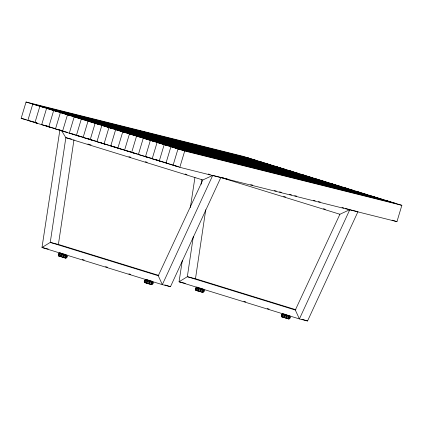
<?xml version="1.0" encoding="UTF-8"?>
<svg xmlns="http://www.w3.org/2000/svg" width="423" height="423" viewBox="0 0 423 423"><rect width="100%" height="100%" fill="white"/><g stroke="black" fill="none" stroke-linecap="round" stroke-linejoin="round"><path stroke-width="0.63" d="M60.843 256.724L60.912 255.555L61.821 253.462L59.585 252.711L59.373 253.409L58.538 253.726L58.258 254.667L58.607 255.973L65.94 258.189L66.95 257.29L67.231 256.343L66.707 255.624L59.373 253.409M146.813 283.262L146.876 282.093L147.791 280L146.072 279.45L145.861 280.153L145.121 280.502L144.507 280.264L144.222 281.205L144.571 282.511L151.905 284.727L152.915 283.828L153.2 282.887L152.677 282.162L145.343 279.947L144.507 280.264M197.916 291.019L198.265 288.904L198.895 287.751L196.653 287.005L196.446 287.703L195.611 288.015L195.326 288.962L195.675 290.268L203.008 292.478L204.018 291.584L204.304 290.638L203.78 289.914L196.446 287.703M283.881 317.557L284.23 315.442L284.864 314.294L283.14 313.744L282.929 314.442L282.194 314.797L281.581 314.553L281.295 315.5L281.644 316.806L288.978 319.021L289.988 318.122L290.268 317.176L289.744 316.457L282.411 314.241L281.581 314.553M158.868 275.452L58.406 244.441L73.977 139.712M193.332 236.367L187.336 276.7L179.056 281.787L182.329 260.288M201.068 184.328L201.745 179.775M295.941 309.747L195.479 278.736L205.726 209.782M59.844 130.231L41.988 247.492L162.342 284.642L170.485 286.683L220.875 177.417L212.732 175.381L202.844 179.971L158.26 275.743L162.342 284.642L212.732 175.381M190.366 207.519L194.929 177.554M21.15 118.345L26.046 102.022L243.188 156.351L401.85 205.329L396.954 221.652L179.812 167.323L21.15 118.345L26.274 119.624M60.103 252.912L59.892 253.61L59.151 253.964L58.538 253.726M65.057 257.967L65.903 257.031L66.036 254.704L64.09 254.144L63.112 257.406M66.707 255.624L66.919 254.921M145.343 279.947L145.554 279.249M179.812 167.323L184.708 151.006L401.85 205.329M152.677 282.162L152.883 281.459M197.171 287.206L196.965 287.904L196.224 288.259L195.611 288.015M202.617 288.856L201.158 288.438L200.179 291.701M203.103 288.994L202.971 291.325L202.125 292.261M203.78 289.914L203.986 289.216M282.411 314.241L282.622 313.543M287.127 314.976L286.149 318.239M289.073 315.537L288.941 317.863L288.095 318.799M289.744 316.457L289.956 315.754M195.479 278.736L187.336 276.7L295.328 310.038L299.41 318.937L307.553 320.978L357.948 211.712L349.805 209.676L299.41 318.937L179.056 281.787L185.322 283.352M295.328 310.038L339.912 214.265L349.805 209.676M149.076 283.944L150.059 280.682L152.005 281.242L151.868 283.569L151.022 284.505M249.903 158.424L32.761 104.1L27.865 120.418L33.253 121.766M256.999 160.613L39.857 106.289L34.961 122.607L37.224 123.172M263.719 162.691L46.578 108.362L41.681 124.685L43.939 125.25M270.815 164.88L53.673 110.551L48.777 126.874L55.186 128.476M277.53 166.953L60.389 112.624L55.492 128.946L62.155 130.612M284.626 169.142L67.484 114.818L62.588 131.135L67.336 132.325M291.347 171.215L74.199 116.891L69.309 133.208L71.566 133.774M298.442 173.409L81.301 119.08L76.404 135.402L82.813 137.004M305.157 175.482L88.016 121.152L83.12 137.475L89.782 139.141M312.253 177.671L95.112 123.347L90.215 139.664L96.238 141.171M318.968 179.743L101.827 125.42L96.93 141.737L101.679 142.926M326.07 181.938L108.928 127.609L104.032 143.931L108.515 145.052M332.785 184.01L115.643 129.681L110.747 146.004L116.769 147.511M339.88 186.199L122.739 131.876L117.843 148.193L123.865 149.7M346.596 188.272L129.454 133.948L124.558 150.265L130.58 151.772M353.691 190.466L136.55 136.137L131.653 152.46L137.422 153.903M360.412 192.539L143.27 138.21L138.374 154.532L141.197 155.241M367.508 194.728L150.366 140.404L145.47 156.721L148.299 157.43L141.79 155.421M374.223 196.801L157.081 142.477L152.185 158.794L159.487 160.624M381.319 198.995L164.177 144.666L159.281 160.989L166.334 162.749M388.039 201.068L170.897 146.739L166.001 163.061L168.825 163.764M395.135 203.257L177.993 148.933L173.097 165.25L178.48 166.599M34.527 122.083L36.447 122.564M48.344 126.35L44.505 125.388L51.014 127.397M74.051 134.398L72.132 133.917L79.228 136.111M109.795 145.375L111.72 145.856M148.938 157.589L152.772 158.551M71.471 139.088L65.835 137.676L61.478 130.49M221.948 177.475L223.867 177.951M250.712 184.671L252.631 185.147M274.363 190.588L276.282 191.069M279.466 191.862L281.353 192.333M289.607 194.4L291.526 194.881M294.72 195.68L296.639 196.161M313.258 200.317L315.177 200.798M318.371 201.597L320.29 202.078M342.027 207.513L343.941 207.994M58.406 244.441L50.263 242.405L41.988 247.492L48.248 249.057M67.231 256.343L59.151 253.964L58.871 254.91L59.125 256.174M204.304 290.638L196.224 288.259L195.939 289.2L196.193 290.469M58.607 255.973L63.133 257.269M195.675 290.268L200.206 291.563M290.268 317.176L282.194 314.797L281.908 315.738L282.162 317.007M144.571 282.511L151.905 284.727M281.644 316.806L288.978 319.021M199.46 287.926L201.158 288.438M284.864 314.294L286.561 314.802M62.387 253.631L64.09 254.144M147.791 280L149.488 280.512M247.08 157.716L254.175 159.91M260.891 161.983L267.986 164.172M274.701 166.244L281.803 168.439M288.518 170.511L295.614 172.7M302.329 174.773L309.425 176.967M316.145 179.04L323.241 181.229M329.956 183.302L337.052 185.491M343.772 187.569L350.868 189.758M357.583 191.831L364.679 194.02M371.394 196.092L378.495 198.287M385.21 200.359L392.306 202.548M144.158 131.971L151.26 134.16M157.975 136.232L165.07 138.421M171.786 140.499L178.887 142.688M185.602 144.761L192.698 146.95M199.413 149.023L206.509 151.217M213.229 153.29L220.325 155.479M227.04 157.552L234.136 159.746M240.851 161.819L247.952 164.008M254.667 166.08L261.763 168.275M268.478 170.347L275.579 172.536M282.294 174.609L289.39 176.803M138.506 130.554L145.602 132.743M152.317 134.821L159.418 137.01M166.133 139.082L173.229 141.271M179.944 143.344L187.045 145.538M193.76 147.611L200.856 149.8M207.571 151.873L214.667 154.067M221.388 156.14L228.483 158.329M235.199 160.402L242.294 162.596M249.01 164.669L256.111 166.858M262.826 168.93L269.922 171.125M276.637 173.197L283.738 175.386M35.59 104.804L42.686 106.998M49.401 109.071L56.502 111.26M63.217 113.332L70.313 115.527M77.028 117.599L84.124 119.788M90.845 121.861L97.94 124.055M104.655 126.128L111.751 128.317M118.472 130.39L125.568 132.579M132.283 134.657L139.379 136.846M146.094 138.918L153.195 141.108M159.91 143.186L167.006 145.375M173.721 147.447L180.817 149.636M26.046 102.022L184.708 151.006M392.068 220.145L396.954 221.652M345.39 208.312L349.171 209.48M226.199 178.686L228.092 179.267M283.653 196.42L285.551 197.007M323.431 208.703L325.329 209.285M220.584 177.427L339.912 214.265M208.317 174.017L210.21 174.604M30.694 121.126L37.198 123.135M58.321 129.655L64.825 131.664M85.948 138.184L93.044 140.373M99.759 142.445L106.855 144.64M113.576 146.712L120.671 148.901M127.386 150.974L134.482 153.163M155.014 159.503L162.109 161.692M169.417 163.95L175.92 165.959M87.868 144L91.024 144.978M128.904 156.669L130.802 157.256M145.322 161.739L147.215 162.321M185.1 174.017L186.992 174.604M202.844 179.971L65.835 137.676L50.263 242.405L158.26 275.743M243.912 301.329L245.8 301.911M267.225 308.526L269.118 309.107M301.885 319.222L307.553 320.978M82.263 259.447L84.156 260.034M105.581 266.643L107.468 267.23M128.893 273.845L130.786 274.427M164.811 284.933L170.485 286.683M200.772 291.733L203.008 292.478M63.699 257.438L65.94 258.189M289.374 317.885L289.988 318.122L281.295 315.5M203.405 291.347L204.018 291.584L195.326 288.962M152.587 282.643L153.2 282.887L145.121 280.502L144.835 281.448L145.089 282.717M152.301 283.59L152.915 283.828L144.222 281.205M66.332 257.052L66.95 257.29L58.258 254.667"/></g></svg>
